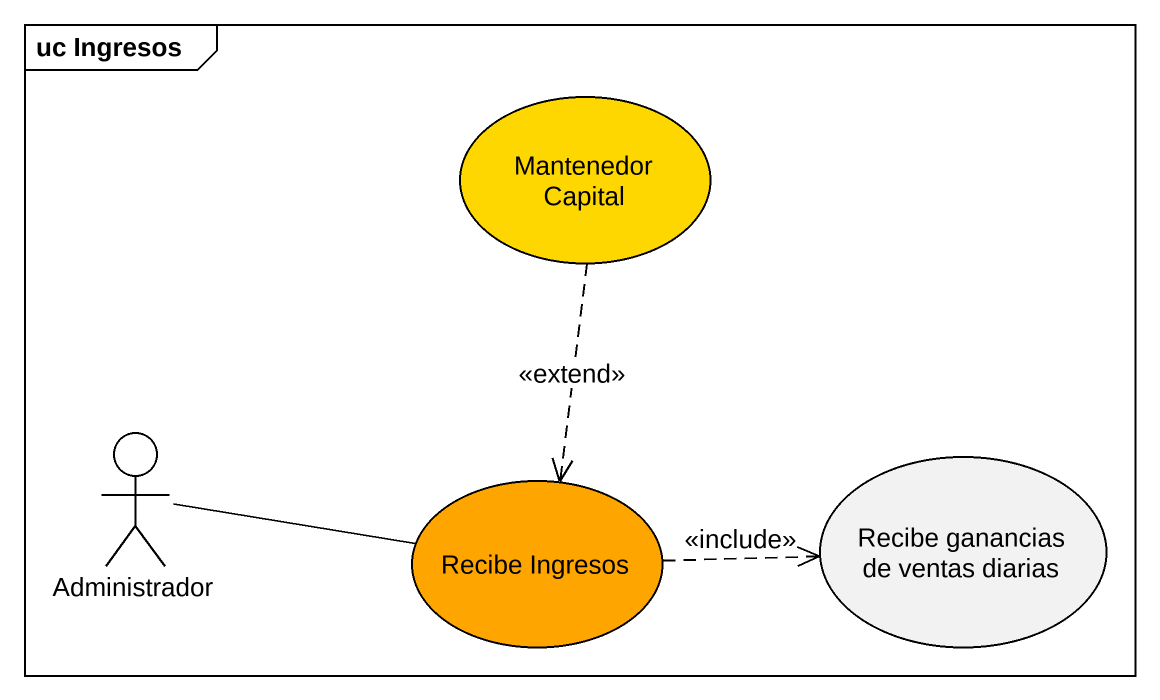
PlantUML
@startuml
mainframe uc Ingresos
usecase "Mantenedor Capital" as Mantenedor_Capital #FFD700
actor Administrador
usecase "Recibe Ingresos" as Recibe_Ingresos #FFA500
usecase "Recibe ganancias de ventas diarias" as Recibe_ganancias_de_ventas
Mantenedor_Capital ..> Recibe_Ingresos : <<extend>>
Recibe_Ingresos -left- Administrador
Recibe_Ingresos .right.> Recibe_ganancias_de_ventas : <<include>>
@enduml
